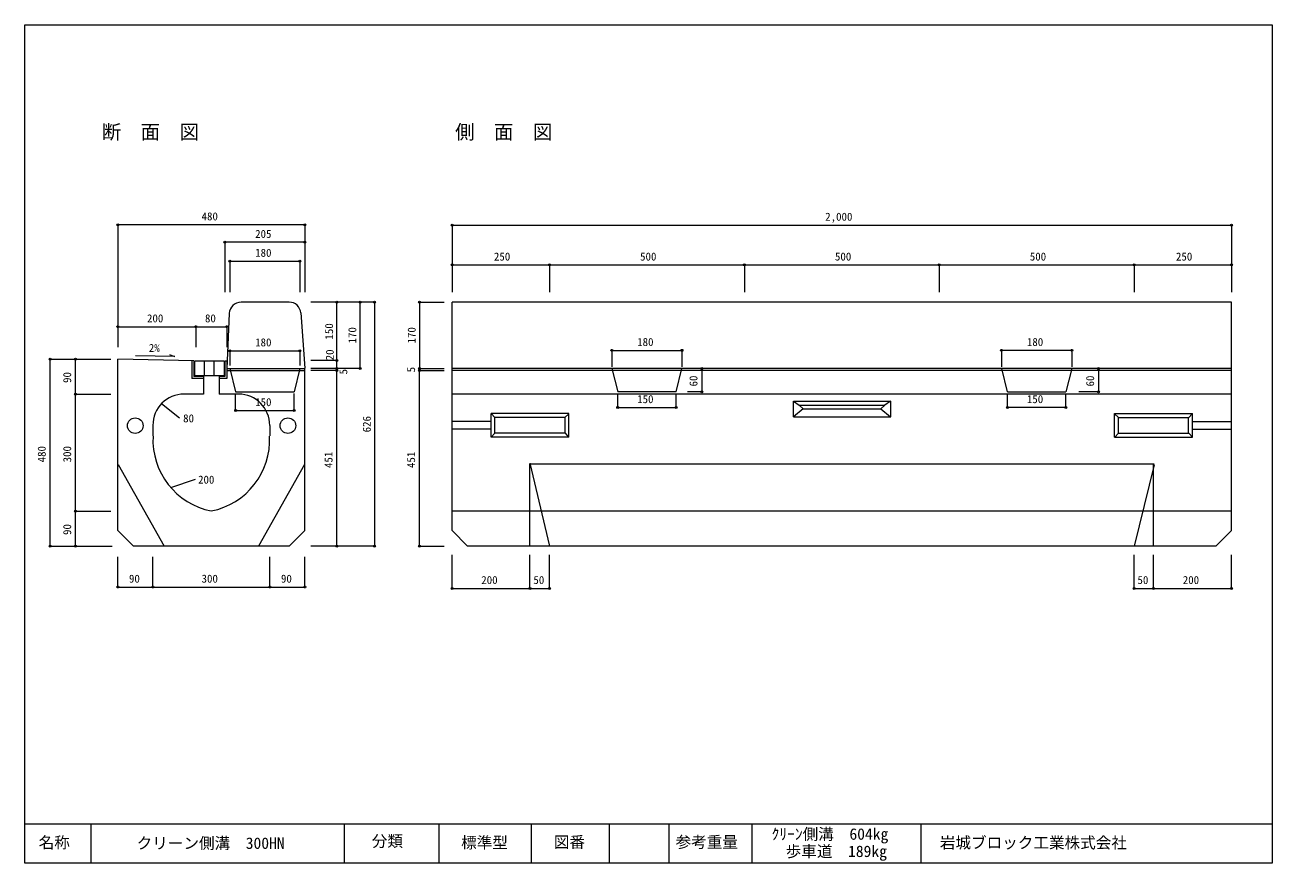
# Model space of a CAD drawing. Units: millimetres, scale not verified. Extents: x 404 to 3604, y 609 to 2759.
import ezdxf
from ezdxf.enums import TextEntityAlignment as Align

# ---------------------------------------------------------------- set-up
doc = ezdxf.new("R2010")
doc.units = ezdxf.units.MM
doc.header["$LTSCALE"] = 10
doc.header["$PDMODE"] = 32
doc.header["$PDSIZE"] = 5
doc.layers.add('通り芯', color=7, linetype='Continuous', lineweight=18)
doc.styles.add('ＭＳ ゴシック', font='')
doc.styles.get('ＭＳ ゴシック').set_extended_font_data('MS Gothic')

msp = doc.modelspace()

# ---------------------------------------------------------------- linework, layer by layer
at = {"layer": '通り芯'}
for p, q in [((404.5, 608.78), (404.5, 2758.78)), ((404.5, 2758.78), (3604.5, 2758.78)), ((3604.5, 2758.78), (3604.5, 608.78)), ((642.69, 2246.28), (642.69, 1967.93)), ((1122.69, 2246.28), (642.69, 2246.28)), ((1122.69, 2246.28), (1122.69, 2188.18)), ((1500.42, 2245.43), (3500.42, 2245.43)), ((1500.42, 2245.43), (1500.42, 2072.9)), ((3500.42, 2245.43), (3500.42, 2072.9)), ((1122.69, 2201.32), (917.69, 2201.32)), ((917.69, 2201.32), (917.69, 2072.9)), ((1122.69, 2188.18), (1122.69, 2107.3)), ((930.19, 2152.9), (1110.19, 2152.9)), ((930.19, 2152.9), (930.19, 2072.9)), ((1110.19, 2152.9), (1110.19, 2072.9)), ((1122.69, 2137.77), (1122.69, 2072.9)), ((1500.42, 2143.21), (1750.42, 2143.21)), ((1500.42, 2143.21), (1500.42, 2072.9)), ((1750.42, 2143.21), (1750.42, 2072.9)), ((1750.42, 2143.21), (2250.42, 2143.21)), ((2250.42, 2143.21), (2250.42, 2072.9)), ((2250.42, 2143.21), (2750.42, 2143.21)), ((2750.42, 2143.21), (2750.42, 2072.9)), ((2750.42, 2143.21), (3250.42, 2143.21)), ((3250.42, 2143.21), (3250.42, 2072.9)), ((3250.42, 2143.21), (3500.42, 2143.21)), ((3500.42, 2143.21), (3500.42, 2072.9)), ((928.92, 2018.98), (922.69, 1877.66)), ((1082.32, 2047.66), (958.89, 2047.66)), ((1112.24, 2019.86), (1122.69, 1878.19)), ((1204.8, 2047.66), (1138.34, 2047.66)), ((1204.8, 1897.66), (1204.8, 2047.66)), ((1264.43, 2047.66), (1204.8, 2047.66)), ((1264.43, 1877.66), (1264.43, 2047.66)), ((1301.49, 2047.66), (1264.43, 2047.66)), ((1301.49, 2047.66), (1301.49, 1421.66)), ((1416.69, 2047.66), (1416.69, 1877.66)), ((1416.69, 2047.66), (1480.52, 2047.66)), ((3500.42, 2047.66), (1500.42, 2047.66)), ((1500.42, 1461.66), (1500.42, 2047.66)), ((3500.42, 1461.66), (3500.42, 2047.66)), ((642.69, 1984.74), (842.69, 1984.74)), ((642.69, 1984.74), (642.69, 1932.08)), ((842.69, 1984.74), (842.69, 1932.08)), ((842.69, 1984.74), (922.69, 1984.74)), ((922.69, 1984.74), (922.69, 1932.08)), ((930.19, 1923.12), (1110.19, 1923.12)), ((930.19, 1923.12), (930.19, 1885.5)), ((1110.19, 1923.12), (1110.19, 1885.5)), ((1910.42, 1924.02), (2090.42, 1924.02)), ((1910.42, 1924.02), (1910.42, 1882.13)), ((2090.42, 1924.02), (2090.42, 1882.13)), ((3090.42, 1924.02), (2910.42, 1924.02)), ((2910.42, 1924.02), (2910.42, 1882.13)), ((3090.42, 1924.02), (3090.42, 1882.13)), ((468.95, 1421.66), (468.95, 1901.66)), ((468.95, 1901.66), (625.28, 1901.66)), ((468.95, 1901.66), (521.46, 1901.66)), ((534.3, 1811.66), (534.3, 1901.66)), ((585.96, 1901.66), (625.28, 1901.66)), ((642.69, 1461.66), (642.69, 1901.66)), ((837.69, 1896.71), (642.69, 1901.44)), ((789, 1907.9), (688.02, 1910.34)), ((789.14, 1907.72), (775.93, 1912.62)), ((832.69, 1896.66), (832.69, 1851.66)), ((837.69, 1896.66), (837.69, 1856.66)), ((839.69, 1896.66), (839.69, 1858.66)), ((915.69, 1896.66), (839.69, 1896.66)), ((865.02, 1858.66), (865.02, 1896.66)), ((890.35, 1858.66), (890.35, 1896.66)), ((915.69, 1896.66), (915.69, 1858.66)), ((917.69, 1896.66), (917.69, 1856.66)), ((922.69, 1896.66), (917.69, 1896.66)), ((922.69, 1896.66), (922.69, 1851.66)), ((1204.8, 1897.66), (1138.34, 1897.66)), ((1204.8, 1897.66), (1138.34, 1897.66)), ((1204.8, 1877.66), (1204.8, 1897.66)), ((862.69, 1856.66), (837.69, 1856.66)), ((915.69, 1858.66), (839.69, 1858.66)), ((862.69, 1856.66), (862.69, 1811.66)), ((902.69, 1856.66), (902.69, 1841.7)), ((917.69, 1856.66), (902.69, 1856.66)), ((922.69, 1877.66), (1122.69, 1877.66)), ((922.69, 1872.66), (1122.69, 1872.66)), ((930.34, 1877.66), (944.96, 1817.66)), ((1110.12, 1877.66), (1095.21, 1817.66)), ((1122.69, 1461.66), (1122.69, 1877.66)), ((1204.8, 1877.66), (1138.34, 1877.66)), ((1204.8, 1872.66), (1138.34, 1872.66)), ((1204.8, 1872.66), (1204.8, 1877.66)), ((1264.43, 1877.66), (1204.8, 1877.66)), ((1204.8, 1421.66), (1204.8, 1872.66)), ((1416.69, 1872.66), (1416.69, 1877.66)), ((1416.69, 1877.66), (1480.52, 1877.66)), ((1416.69, 1877.66), (1480.52, 1877.66)), ((1416.69, 1421.66), (1416.69, 1872.66)), ((1416.69, 1872.66), (1480.52, 1872.66)), ((3500.42, 1877.66), (1500.42, 1877.66)), ((3500.42, 1872.66), (1500.42, 1872.66)), ((1910.47, 1877.66), (1925.59, 1817.66)), ((2075.4, 1817.66), (2090.14, 1877.66)), ((2141.26, 1877.66), (2104.19, 1877.66)), ((2141.26, 1877.66), (2141.26, 1817.66)), ((2925.45, 1817.66), (2910.7, 1877.66)), ((3090.37, 1877.66), (3075.26, 1817.66)), ((3159.03, 1877.66), (3108.51, 1877.66)), ((3159.03, 1877.66), (3159.03, 1817.66)), ((862.69, 1851.66), (832.69, 1851.66)), ((922.69, 1851.66), (902.69, 1851.66)), ((902.69, 1841.7), (902.69, 1811.66)), ((902.69, 1835.95), (902.69, 1811.66)), ((534.3, 1811.66), (625.28, 1811.66)), ((534.3, 1511.66), (534.3, 1811.66)), ((862.69, 1811.66), (812.69, 1811.66)), ((952.69, 1811.66), (902.69, 1811.66)), ((944.96, 1817.66), (1095.21, 1817.66)), ((945.19, 1769.72), (945.19, 1813.61)), ((1095.19, 1769.72), (1095.19, 1813.61)), ((3500.42, 1811.66), (1500.42, 1811.66)), ((1925.42, 1777.48), (1925.42, 1811.56)), ((2075.4, 1817.66), (1925.59, 1817.66)), ((2075.42, 1777.48), (2075.42, 1811.56)), ((2141.26, 1817.66), (2104.19, 1817.66)), ((2376.6, 1753.63), (2376.6, 1793.53)), ((2376.6, 1793.53), (2626, 1793.53)), ((2376.61, 1793.5), (2391.51, 1783.57)), ((2625.76, 1793.53), (2611.06, 1783.69)), ((2626, 1753.63), (2626, 1793.53)), ((2925.42, 1777.48), (2925.42, 1811.56)), ((2925.45, 1817.66), (3075.26, 1817.66)), ((3075.42, 1777.48), (3075.42, 1811.56)), ((3159.03, 1817.66), (3108.51, 1817.66)), ((755.27, 1787.37), (800.84, 1750.53)), ((945.19, 1769.72), (1095.19, 1769.72)), ((1610.97, 1751.33), (1600.42, 1762.02)), ((1800.42, 1761.66), (1600.42, 1761.66)), ((1600.42, 1701.66), (1600.42, 1761.66)), ((1790.01, 1751.66), (1800.42, 1761.44)), ((1800.42, 1701.66), (1800.42, 1761.66)), ((1925.42, 1777.48), (2075.42, 1777.48)), ((2401.3, 1773.65), (2376.61, 1753.65)), ((2391.51, 1783.57), (2401.3, 1773.65)), ((2391.54, 1783.55), (2610.86, 1783.55)), ((2401.36, 1773.58), (2600.52, 1773.58)), ((2611.06, 1783.69), (2600.94, 1773.98)), ((2600.94, 1773.98), (2625.53, 1753.63)), ((3075.42, 1777.48), (2925.42, 1777.48)), ((3200.42, 1761.66), (3400.42, 1761.66)), ((3200.42, 1701.66), (3200.42, 1761.66)), ((3210.84, 1751.66), (3200.42, 1761.44)), ((3389.88, 1751.33), (3400.42, 1762.02)), ((3400.42, 1701.66), (3400.42, 1761.66)), ((732.69, 1731.66), (732.69, 1704.31)), ((1032.69, 1731.66), (1032.69, 1704.31)), ((1600.42, 1741.66), (1500.42, 1741.66)), ((1790.42, 1751.66), (1610.42, 1751.66)), ((1610.42, 1711.66), (1610.42, 1751.66)), ((1790.42, 1711.66), (1790.42, 1751.66)), ((2376.6, 1753.63), (2626, 1753.63)), ((3210.42, 1751.66), (3390.42, 1751.66)), ((3210.42, 1711.66), (3210.42, 1751.66)), ((3390.42, 1711.66), (3390.42, 1751.66)), ((3400.42, 1741.66), (3500.42, 1741.66)), ((1600.42, 1721.66), (1500.42, 1721.66)), ((1610.2, 1711.66), (1600.42, 1701.4)), ((1800.42, 1701.66), (1600.42, 1701.66)), ((1790.42, 1711.66), (1610.42, 1711.66)), ((1790.45, 1711.66), (1799.64, 1701.66)), ((3200.42, 1701.66), (3400.42, 1701.66)), ((3210.39, 1711.66), (3201.21, 1701.66)), ((3210.42, 1711.66), (3390.42, 1711.66)), ((3390.64, 1711.66), (3400.42, 1701.4)), ((3400.42, 1721.66), (3500.42, 1721.66)), ((1700.42, 1634.79), (1750.52, 1421.66)), ((643.52, 1631.11), (761.9, 1421.66)), ((1121.85, 1631.11), (1003.47, 1421.66)), ((1700.42, 1421.66), (1700.42, 1631.66)), ((3302.35, 1631.66), (1701.16, 1631.66)), ((3301.98, 1630.14), (3251, 1421.66)), ((3300.42, 1421.66), (3300.42, 1631.66)), ((778.98, 1571.86), (842.35, 1593.83)), ((534.3, 1421.66), (534.3, 1511.66)), ((534.3, 1511.66), (625.28, 1511.66)), ((3500.42, 1511.66), (1500.42, 1511.66)), ((642.69, 1461.66), (682.69, 1421.66)), ((1082.69, 1421.66), (1122.69, 1461.66)), ((1500.42, 1461.66), (1540.42, 1421.66)), ((3460.42, 1421.66), (3500.42, 1461.66)), ((468.95, 1421.66), (521.46, 1421.66)), ((468.95, 1421.66), (625.28, 1421.66)), ((562.15, 1421.66), (628.09, 1421.66)), ((1082.69, 1421.66), (682.69, 1421.66)), ((1204.8, 1421.66), (1138.34, 1421.66)), ((1301.49, 1421.66), (1204.8, 1421.66)), ((1416.69, 1421.66), (1480.52, 1421.66)), ((3460.42, 1421.66), (1540.42, 1421.66)), ((642.69, 1316.92), (642.69, 1394.32)), ((642.69, 1361.15), (642.69, 1394.32)), ((732.69, 1316.92), (732.69, 1394.32)), ((1032.69, 1316.92), (1032.69, 1394.32)), ((1122.69, 1316.92), (1122.69, 1394.32)), ((1122.69, 1361.15), (1122.69, 1394.32)), ((1500.42, 1313.42), (1500.42, 1399.57)), ((1700.42, 1313.42), (1700.42, 1399.57)), ((1750.42, 1313.42), (1750.42, 1399.57)), ((3250.42, 1313.42), (3250.42, 1399.57)), ((3300.42, 1313.42), (3300.42, 1399.57)), ((3500.42, 1313.42), (3500.42, 1399.57)), ((642.69, 1316.92), (732.69, 1316.92)), ((732.69, 1316.92), (1032.69, 1316.92)), ((1032.69, 1316.92), (1122.69, 1316.92)), ((1500.42, 1313.42), (1700.42, 1313.42)), ((1700.42, 1313.42), (1750.42, 1313.42)), ((3250.42, 1313.42), (3300.42, 1313.42)), ((3300.42, 1313.42), (3500.42, 1313.42)), ((3604.5, 708.78), (404.5, 708.78)), ((574.5, 608.78), (574.5, 708.78)), ((1224.5, 608.78), (1224.5, 708.78)), ((1466.56, 708.78), (1466.56, 608.78)), ((1704.5, 608.78), (1704.5, 708.78)), ((1904.5, 608.78), (1904.5, 708.78)), ((2056.96, 708.78), (2056.96, 608.78)), ((2269.37, 708.78), (2269.37, 608.78)), ((2704.5, 608.78), (2704.5, 708.78)), ((3604.5, 608.78), (404.5, 608.78))]:
    msp.add_line(p, q, dxfattribs=at)
for centre in [(687.46, 1730.8), (1079.34, 1730.8)]:
    msp.add_circle(centre, 20, dxfattribs=at)
for centre, radius, start, end in [((958.89, 2017.66), 30, 90, 177.47479), ((1082.32, 2017.66), 30, 4.2184, 89.99998), ((812.69, 1731.66), 80, 90, 180), ((952.69, 1731.66), 80, 0, 90), ((918.97, 1694.43), 186.06, 177.15304, 258.77697), ((846.4, 1694.43), 186.06, 281.223, 2.84692)]:
    msp.add_arc(centre, radius, start, end, dxfattribs=at)
for p in [(642.69, 2246.28), (1122.69, 2246.28), (1500.42, 2245.43), (3500.42, 2245.43), (917.69, 2201.32), (1122.69, 2201.32), (930.19, 2152.9), (1110.19, 2152.9), (1500.42, 2143.21), (1750.42, 2143.21), (2250.42, 2143.21), (2750.42, 2143.21), (3250.42, 2143.21), (3500.42, 2143.21), (1204.8, 2047.66), (1264.43, 2047.66), (1301.49, 2047.66), (1416.69, 2047.66), (642.69, 1984.74), (842.69, 1984.74), (922.69, 1984.74), (930.19, 1923.12), (1110.19, 1923.12), (1910.42, 1924.02), (2090.42, 1924.02), (2910.42, 1924.02), (3090.42, 1924.02), (468.95, 1901.66), (534.3, 1901.66), (1204.8, 1897.66), (1204.8, 1897.66), (1204.8, 1877.66), (1204.8, 1872.66), (1264.43, 1877.66), (1416.69, 1877.66), (1416.69, 1877.66), (1416.69, 1872.66), (2141.26, 1877.66), (3159.03, 1877.66), (534.3, 1811.66), (2141.26, 1817.66), (3159.03, 1817.66), (945.19, 1769.72), (1095.19, 1769.72), (1925.42, 1777.48), (2075.42, 1777.48), (2925.42, 1777.48), (3075.42, 1777.48), (534.3, 1511.66), (468.95, 1421.66), (534.3, 1421.66), (1204.8, 1421.66), (1301.49, 1421.66), (1416.69, 1421.66), (642.69, 1316.92), (732.69, 1316.92), (1032.69, 1316.92), (1122.69, 1316.92), (1500.42, 1313.42), (1700.42, 1313.42), (1750.42, 1313.42), (3250.42, 1313.42), (3300.42, 1313.42), (3500.42, 1313.42)]:
    msp.add_point(p, dxfattribs=at)

# ---------------------------------------------------------------- texts
at = {"layer": '通り芯', "style": 'ＭＳ ゴシック'}
for s, height, p in [('断  面  図', 36.66, (601.56, 2454.92)), ('側  面  図', 36.66, (1508.26, 2454.92)), ('480', 20.53, (857.69, 2251.28)), ('2,000', 20.53, (2457.92, 2250.43)), ('205', 20.53, (995.19, 2206.32)), ('180', 20.53, (995.19, 2157.9)), ('250', 20.53, (1607.92, 2148.21)), ('500', 20.53, (1982.92, 2148.21)), ('500', 20.53, (2482.92, 2148.21)), ('500', 20.53, (2982.92, 2148.21)), ('250', 20.53, (3357.92, 2148.21)), ('200', 20.53, (717.69, 1989.74)), ('80', 20.53, (866.44, 1989.74)), ('180', 20.53, (995.19, 1928.12)), ('180', 20.53, (1975.42, 1929.02)), ('180', 20.53, (2975.42, 1929.02)), ('2%', 20.53, (722.33, 1913.75)), ('150', 20.53, (995.19, 1774.72)), ('150', 20.53, (1975.42, 1782.48)), ('150', 20.53, (2975.42, 1782.48)), ('80', 20.53, (810.4, 1733.18)), ('200', 20.53, (848.68, 1575.98)), ('90', 20.53, (671.44, 1321.92)), ('300', 20.53, (857.69, 1321.92)), ('90', 20.53, (1061.44, 1321.92)), ('200', 20.53, (1575.42, 1318.42)), ('50', 20.53, (1709.17, 1318.42)), ('50', 20.53, (3259.17, 1318.42)), ('200', 20.53, (3375.42, 1318.42)), ('名称', 29.33, (439.71, 638)), ('クリーン側溝\u3000300HN', 29.33, (691.03, 636.34)), ('分類', 29.33, (1294.5, 641.63)), ('標準型', 29.33, (1523.73, 637.93)), ('図番', 29.33, (1761.63, 639.17)), ('参考重量', 29.33, (2073.88, 639.22)), ('ｸﾘｰﾝ側溝\u3000604㎏', 29.33, (2320.06, 659.81)), ('岩城ブロック工業株式会社', 29.33, (2752, 637.64)), ('歩車道\u3000189㎏', 29.33, (2356.53, 615.47))]:
    msp.add_text(s, height=height, dxfattribs=at).set_placement(p, align=Align.BOTTOM_LEFT)
for s, p in [('150', (1201.3, 1951.66)), ('170', (1260.93, 1941.66)), ('170', (1413.19, 1941.66)), ('20', (1203.01, 1898.41)), ('90', (529.3, 1840.41)), ('5', (1237.81, 1862.24)), ('5', (1411.69, 1867.66)), ('60', (2136.26, 1831.41)), ('60', (3154.03, 1831.41)), ('626', (1297.99, 1713.66)), ('480', (463.95, 1636.66)), ('300', (529.3, 1636.66)), ('451', (1199.8, 1622.16)), ('451', (1411.69, 1622.16)), ('90', (529.3, 1450.41))]:
    msp.add_text(s, height=20.53, rotation=90, dxfattribs=at).set_placement(p, align=Align.BOTTOM_LEFT)

doc.saveas('drawing.dxf')
